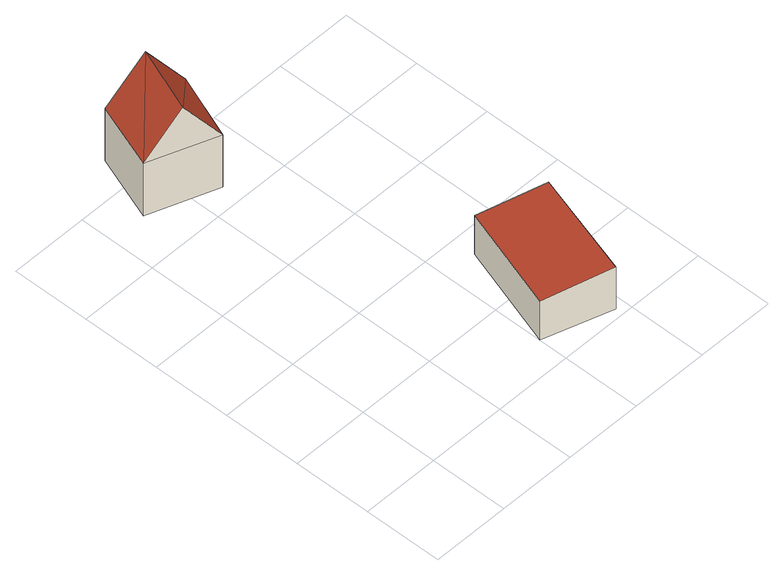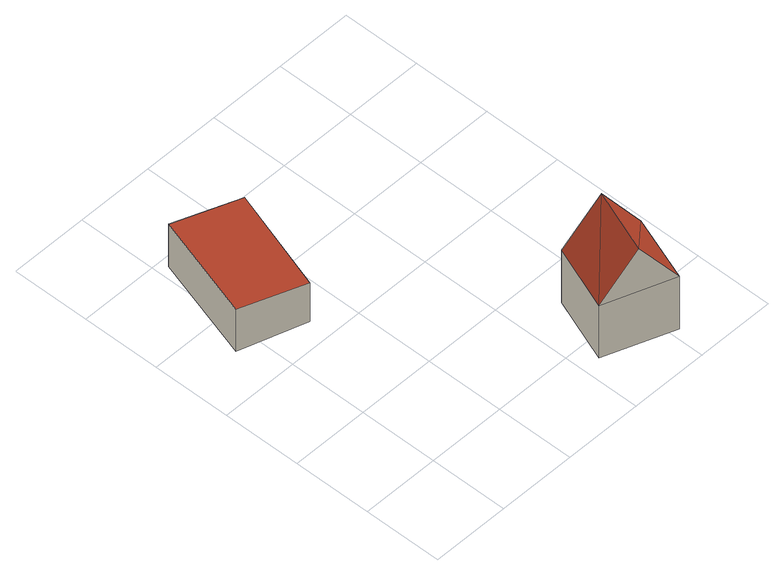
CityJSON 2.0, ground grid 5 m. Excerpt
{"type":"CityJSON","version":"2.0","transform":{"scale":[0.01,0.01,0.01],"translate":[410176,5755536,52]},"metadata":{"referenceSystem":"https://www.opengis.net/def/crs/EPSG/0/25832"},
"CityObjects":{
"building1":{"type":"Building","attributes":{"Gemeindeschluessel":"05515000","Geometrietyp2DReferenz":"3000","function":"51009_1610","roofType":"3100","measuredHeight":7.12},"geometry":[{"type":"Solid","lod":"2","boundaries":[[[[0,1,2,3]],[[4,5,1,0]],[[6,7,5,4]],[[3,2,7,6]],[[0,8,4]],[[6,9,3]],[[8,0,3]],[[3,9,8]],[[4,8,9]],[[9,6,4]],[[1,5,7,2]]]],"semantics":{"surfaces":[{"type":"WallSurface"},{"type":"RoofSurface"},{"type":"GroundSurface"}],"values":[[0,0,0,0,0,0,1,1,1,1,2]]}}]},
"building2":{"type":"Building","attributes":{"Gemeindeschluessel":"05515000","Geometrietyp2DReferenz":"3000","function":"31001_2700","roofType":"2100","measuredHeight":3.18},"geometry":[{"type":"Solid","lod":"2","boundaries":[[[[10,11,12,13]],[[14,15,11,10]],[[16,17,15,14]],[[13,12,17,16]],[[14,10,13,16]],[[11,15,17,12]]]],"semantics":{"surfaces":[{"type":"WallSurface"},{"type":"RoofSurface"},{"type":"GroundSurface"}],"values":[[0,0,0,0,1,2]]}}]}
},
"vertices":[
[167,2493,746],[167,2493,351],[16,2078,351],[16,2078,746],[605,2333,746],[605,2333,351],[447,1920,746],[447,1920,351],[386,2413,1063],[231,1999,1063],
[1635,720,343],[1635,720,26],[1217,854,26],[1217,854,316],[1432,52,344],[1432,52,26],[1004,189,316],[1004,189,26]
]}
